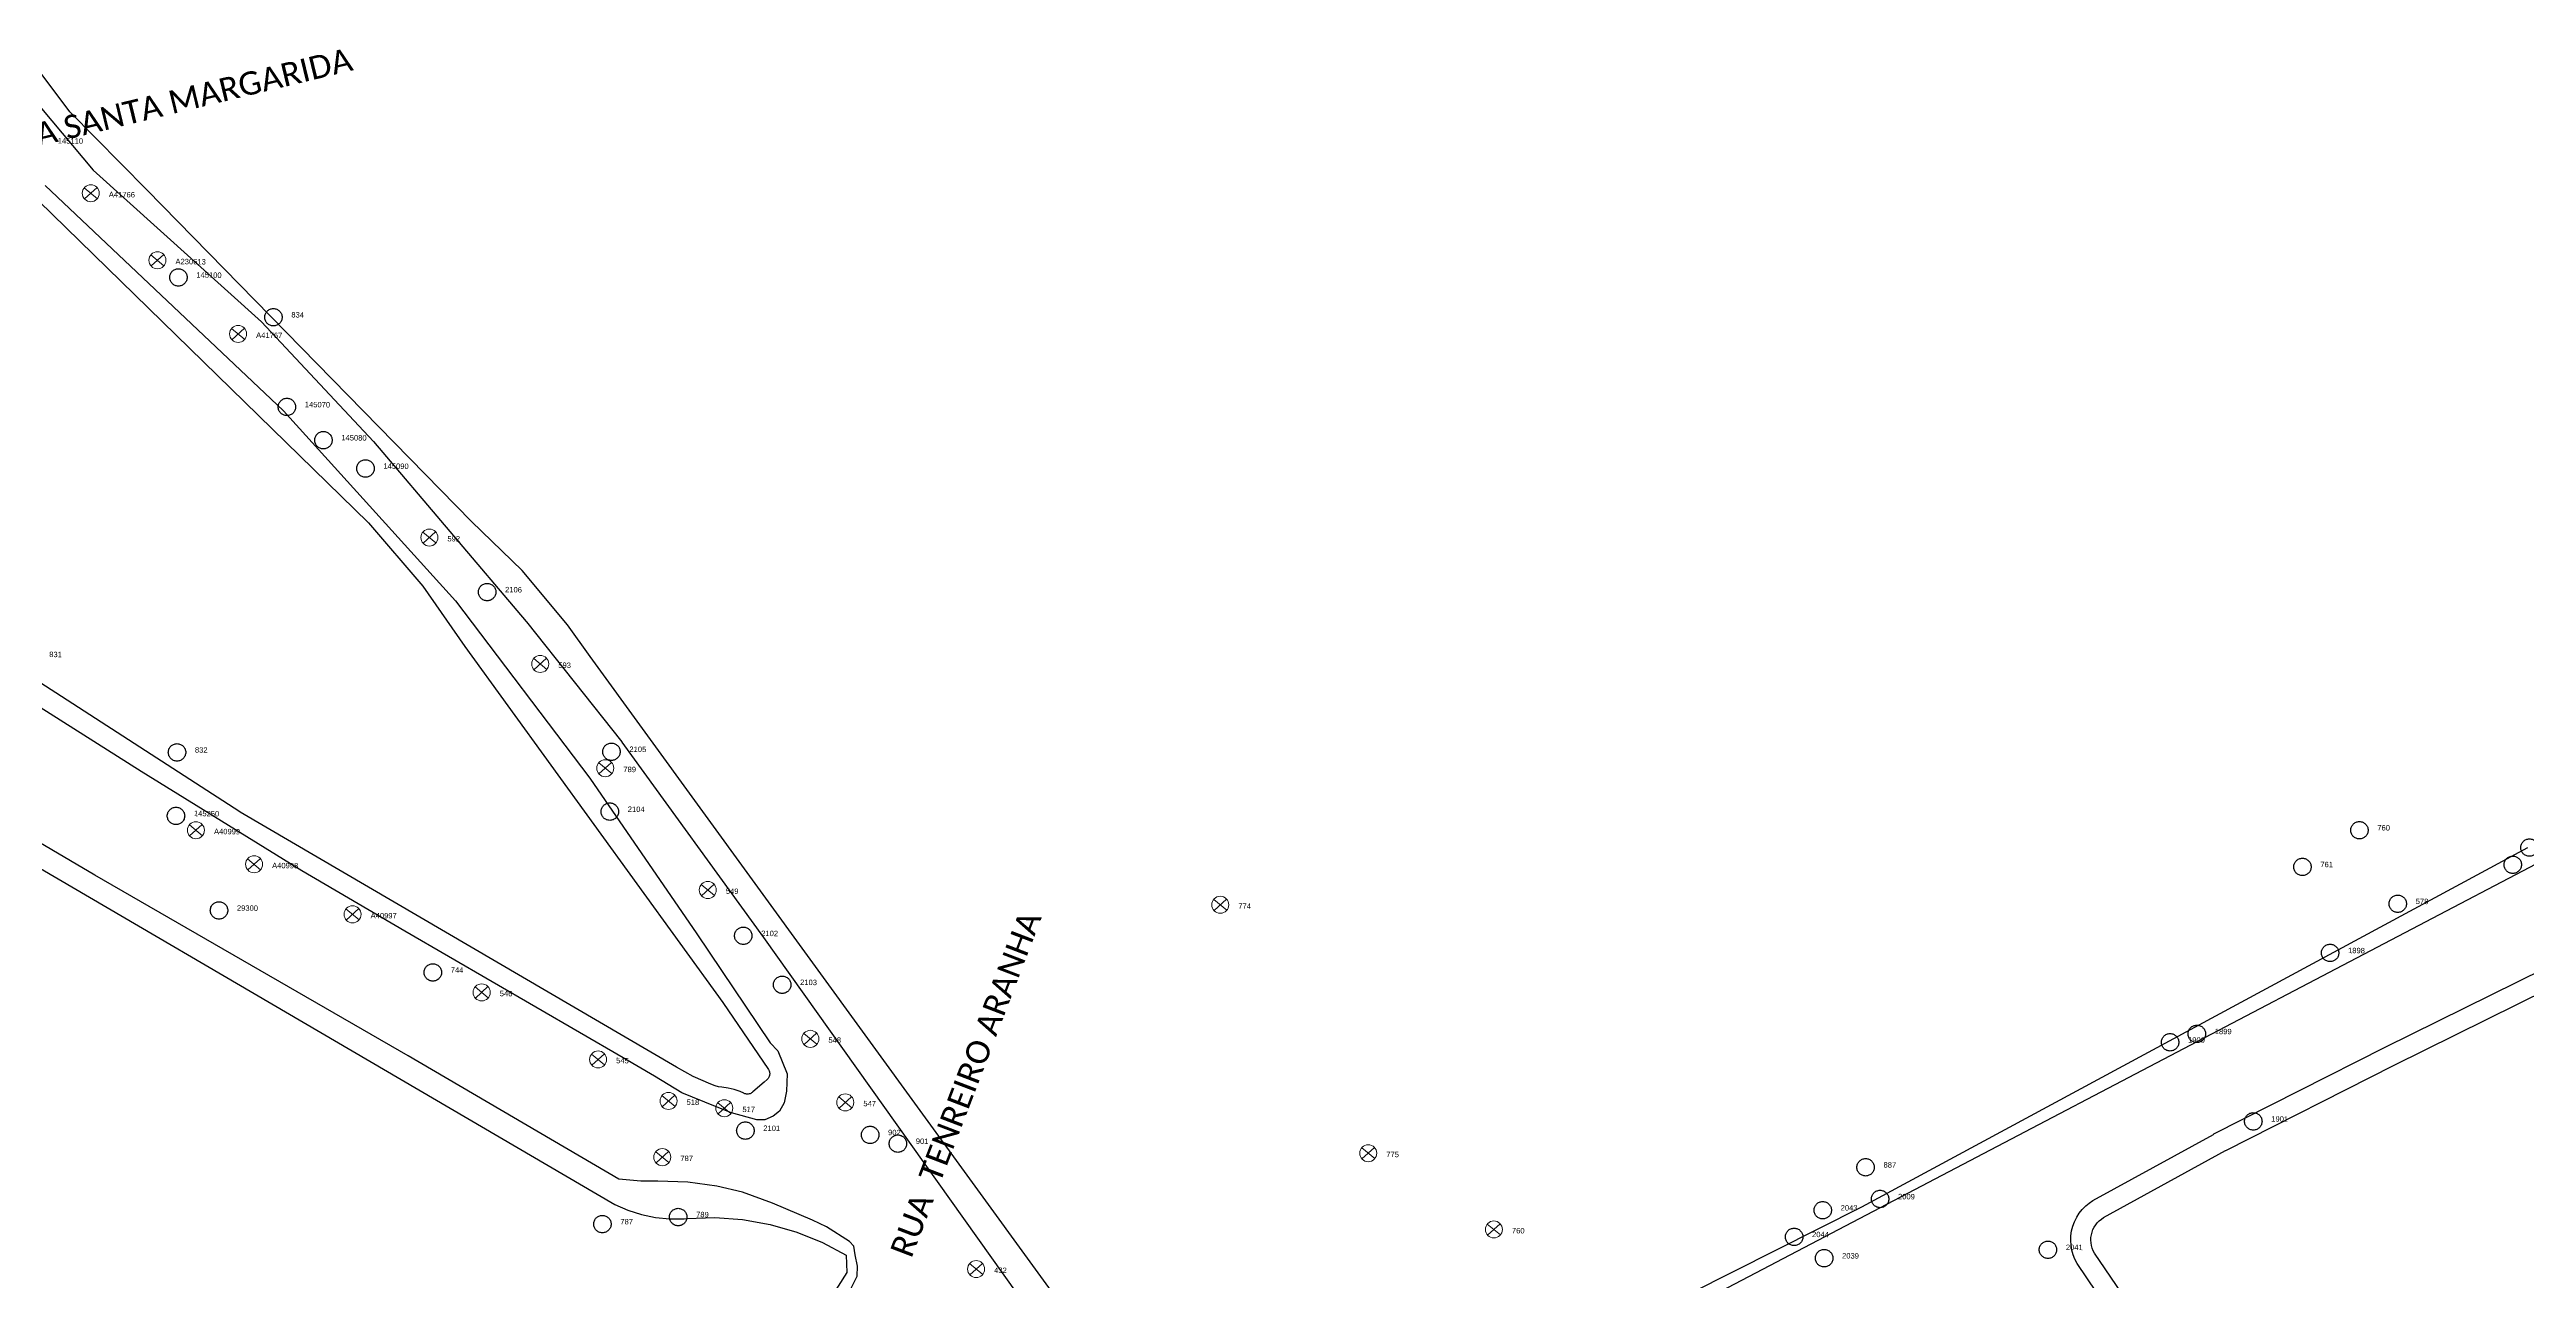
# Model space of a CAD drawing. Header units: millimetres. Extents: x 676447 to 689606, y 7455628 to 7463967.
# Drawn here: x 685847.9 to 686167.5, y 7459056 to 7459214.9 of the extents above; entities that cross this region are included whole.
import ezdxf

# ---------------------------------------------------------------- set-up
doc = ezdxf.new("R2010")
doc.units = ezdxf.units.MM
doc.header["$LTSCALE"] = 0.1
doc.header["$MEASUREMENT"] = 0
doc.linetypes.add('PHANTOM2', pattern=[1.25, 0.625, -0.125, 0.125, -0.125, 0.125, -0.125])
doc.layers.add('10.4-Postes', color=1, linetype='Continuous', lineweight=0)
for name, color, linetype in [('Caixas Subterrâneas', 5, 'Continuous'), ('LEGENDAS_INFRAESTRUTURAS', 7, 'Continuous'), ('MUB_MEIOFIO', 7, 'Continuous'), ('MUB_QUADRAS', 7, 'Continuous'), ('MUB_SEGMENTO', 7, 'Continuous'), ('NOS_DE_INFRAESTRUTURA', 7, 'Continuous')]:
    doc.layers.add(name, color=color, linetype=linetype)
doc.styles.add('Legend', font='calibri.ttf')
doc.styles.get("Standard").update_dxf_attribs({"font": 'arial.ttf'})

# ---------------------------------------------------------------- blocks, each defined once
blk = doc.blocks.new('MHMZ')
at = {"linetype": 'PHANTOM2'}
blk.add_circle((0, 0), 0.0000101, dxfattribs=at)
blk = doc.blocks.new('PTPT')
at = {"layer": '10.4-Postes', "color": 1, "linetype": 'PHANTOM2'}
for points in [[(-0.0000079, 0.0000104), (0.0000075, -0.000002)], [(0.000007, 0.0000109), (-0.0000074, -0.0000025)]]:
    blk.add_lwpolyline(points, dxfattribs=at)
at = {"layer": '10.4-Postes', "color": 1}
blk.add_circle((-0.0000002, 0.0000042), 0.00000987, dxfattribs=at)

msp = doc.modelspace()

# ---------------------------------------------------------------- linework, layer by layer
at = {"layer": 'MUB_MEIOFIO', "linetype": 'Continuous'}
for points in [[(685846.87, 7459207.28), (685853.52, 7459199.31), (685875.25, 7459179.75), (685889.71, 7459164.3), (685909.42, 7459141.05), (685909.44, 7459141.03), (685921.75, 7459125.53), (685921.77, 7459125.49), (685940.04, 7459100.28), (685993.44, 7459025.22)], [(685847.32, 7459197.33), (685878.05, 7459168.29), (685878.1, 7459168.24)], [(685878.1, 7459168.24), (685900.3, 7459143.73), (685917.6, 7459120.84), (685931.42, 7459100.75), (685940.91, 7459086.7), (685941.87, 7459085.68), (685943.07, 7459082.68), (685943.01, 7459080.46), (685942.71, 7459078.96), (685942.11, 7459077.88), (685941.27, 7459077.22), (685940.19, 7459076.74), (685939.17, 7459076.74), (685935.92, 7459077.64), (685933.82, 7459078.48), (685929.5, 7459080.22), (685925.96, 7459082.38), (685921.92, 7459084.74), (685893.73, 7459101.09), (685880.46, 7459108.89), (685859.72, 7459121.7), (685843.63, 7459131.91)], [(686003.02, 7459022.89), (686267.72, 7459161.67)], [(685835.59, 7458985.1), (685861.96, 7459000.79), (685896.47, 7459020.05), (685933.38, 7459042.24), (685946.49, 7459049.22), (685949.81, 7459051.94), (685952.11, 7459056.58), (685952.15, 7459057.85), (685951.85, 7459059.34), (685951.68, 7459060.45), (685951.13, 7459061.04), (685948.15, 7459062.93), (685946.36, 7459063.82), (685941.21, 7459066.01), (685937.34, 7459067.43), (685933.99, 7459068.2), (685930.25, 7459068.72), (685926.39, 7459068.85), (685924.19, 7459068.85), (685921.36, 7459069.1), (685894.16, 7459085.01), (685853.76, 7459108.32), (685811.71, 7459133.09)], [(686109.55, 7459058.22), (686109.26, 7459058.79), (686109.04, 7459059.35), (686108.87, 7459059.94), (686108.76, 7459060.57), (686108.72, 7459061.18), (686108.74, 7459061.79), (686108.83, 7459062.44), (686108.99, 7459063.03), (686109.2, 7459063.61), (686109.49, 7459064.2), (686109.81, 7459064.69), (686110.18, 7459065.18), (686110.65, 7459065.65), (686111.1, 7459066.02), (686111.56, 7459066.33), (686127.13, 7459074.88), (686127.18, 7459074.93), (686149.3, 7459086.13), (686173.22, 7459097.98)], [(686179.11, 7458955.06), (686109.55, 7459058.22)]]:
    msp.add_lwpolyline(points, dxfattribs=at)
at = {"layer": 'MUB_QUADRAS', "linetype": 'Continuous'}
for points in [[(686167.67, 7459111.84), (686081.7, 7459065.49), (686004.39, 7459026.5), (686003.98, 7459026.29), (686003.38, 7459026.05), (686002.75, 7459025.87), (686002.11, 7459025.76), (686001.47, 7459025.71), (686000.82, 7459025.74), (686000.18, 7459025.83), (685999.55, 7459025.99), (685998.94, 7459026.21), (685998.36, 7459026.5), (685997.81, 7459026.84), (685997.3, 7459027.24), (685996.84, 7459027.69), (685996.42, 7459028.19), (685917.65, 7459136.54), (685914.73, 7459140.66), (685908.88, 7459147.64), (685902.33, 7459153.97), (685860.44, 7459196.78), (685850.54, 7459206.85), (685846.82, 7459211.81)], [(685846.48, 7459195.34), (685889.08, 7459153.79), (685896.08, 7459145.61), (685901.49, 7459137.85), (685934.78, 7459091.89), (685940.66, 7459083.26), (685940.71, 7459083.17), (685940.76, 7459083.07), (685940.79, 7459082.97), (685940.82, 7459082.87), (685940.83, 7459082.77), (685940.83, 7459082.66), (685940.82, 7459082.56), (685940.8, 7459082.46), (685940.77, 7459082.36), (685940.73, 7459082.26), (685940.68, 7459082.17), (685940.62, 7459082.08), (685940.55, 7459082), (685940.49, 7459081.94), (685940.1, 7459081.6), (685938.67, 7459080.35), (685938.58, 7459080.28), (685938.49, 7459080.22), (685938.39, 7459080.17), (685938.29, 7459080.13), (685938.18, 7459080.1), (685938.07, 7459080.08), (685937.96, 7459080.08), (685937.85, 7459080.08), (685937.74, 7459080.1), (685937.64, 7459080.13), (685937.53, 7459080.16), (685937.5, 7459080.18), (685937.01, 7459080.4), (685936.25, 7459080.67), (685935.47, 7459080.85), (685934.67, 7459080.95), (685934.23, 7459081.02), (685933.8, 7459081.13), (685933.79, 7459081.14), (685933.23, 7459081.34), (685930.96, 7459082.34), (685928.81, 7459083.57), (685872.5, 7459116.47), (685872.46, 7459116.49), (685845.17, 7459134.13)], [(685808.77, 7459131.4), (685920.83, 7459065.82), (685922.53, 7459065.08), (685924.29, 7459064.52), (685926.11, 7459064.15), (685927.95, 7459063.97), (685929.8, 7459063.99), (685930.15, 7459064.01), (685933.74, 7459064.13), (685937.33, 7459063.88), (685940.87, 7459063.26), (685944.32, 7459062.26), (685947.66, 7459060.91), (685950.69, 7459059.29), (685950.78, 7459057.07), (685947.14, 7459051.28), (685799.45, 7458966.24)], [(686111.78, 7459059.55), (686111.62, 7459059.86), (686111.49, 7459060.19), (686111.39, 7459060.53), (686111.33, 7459060.87), (686111.31, 7459061.22), (686111.32, 7459061.57), (686111.37, 7459061.92), (686111.46, 7459062.26), (686111.58, 7459062.59), (686111.74, 7459062.91), (686111.93, 7459063.2), (686112.14, 7459063.48), (686112.39, 7459063.73), (686112.66, 7459063.95), (686112.92, 7459064.13), (686128.7, 7459072.79), (686128.72, 7459072.81), (686150.46, 7459083.82), (686174.36, 7459095.66)], [(686181.19, 7458956.61), (686152.21, 7459000.12), (686111.78, 7459059.55)]]:
    msp.add_lwpolyline(points, dxfattribs=at)

# ---------------------------------------------------------------- block references
at = {"layer": 'Caixas Subterrâneas', "color": 40}
for p, xscale, yscale, zscale, rotation in [((685864.53, 7459185.48), 111319.4907932735, 111319.4907932735, 111319.4907932735, 359.292434481427), ((685876.79, 7459180.34), 111319.4907932736, 111319.4907932736, 111319.4907932736, 359.2923862298073), ((685878.53, 7459168.76), 111319.4907932736, 111319.4907932736, 111319.4907932736, 359.2923760286403), ((685883.24, 7459164.47), 111319.4907932736, 111319.4907932736, 111319.4907932736, 359.2923567823099), ((685888.67, 7459160.82), 111319.4907932736, 111319.4907932736, 111319.4907932736, 359.2923349875174), ((685904.37, 7459144.87), 111319.4907932736, 111319.4907932736, 111319.4907932736, 359.2922703067991), ((685864.35, 7459124.18), 111319.4907932736, 111319.4907932736, 111319.4907932736, 359.2924161316836), ((685920.41, 7459124.26), 111319.4907932736, 111319.4907932736, 111319.4907932736, 359.2922028962602), ((685920.2, 7459116.53), 111319.4907932736, 111319.4907932736, 111319.4907932736, 359.2922012795118), ((685864.22, 7459115.98), 111319.4907932735, 111319.4907932735, 111319.4907932735, 359.2924140985557), ((686145.96, 7459114.13), 111319.4907932735, 111319.4907932735, 111319.4907932735, 359.2913416480929), ((686167.9, 7459111.89), 111319.4907932736, 111319.4907932736, 111319.4907932736, 359.2912574846201), ((686138.61, 7459109.4), 111319.4907932736, 111319.4907932736, 111319.4907932736, 359.2913681218101), ((686165.75, 7459109.68), 111319.4907932736, 111319.4907932736, 111319.4907932736, 359.2912649826773), ((685869.77, 7459103.78), 111319.4907932736, 111319.4907932736, 111319.4907932736, 359.2923892079978), ((686150.91, 7459104.64), 111319.4907932735, 111319.4907932735, 111319.4907932735, 359.2913198791665), ((685937.42, 7459100.51), 111319.4907932735, 111319.4907932735, 111319.4907932735, 359.2921308035914), ((686142.18, 7459098.3), 111319.4907932736, 111319.4907932736, 111319.4907932736, 359.2913511173326), ((685897.36, 7459095.78), 111319.4907932736, 111319.4907932736, 111319.4907932736, 359.2922817358781), ((685942.44, 7459094.19), 111319.4907932735, 111319.4907932735, 111319.4907932735, 359.2921097584726), ((686124.98, 7459087.85), 111319.4907932736, 111319.4907932736, 111319.4907932736, 359.2914133017441), ((686121.53, 7459086.76), 111319.4907932736, 111319.4907932736, 111319.4907932736, 359.2914260992246), ((685937.69, 7459075.36), 111319.4907932736, 111319.4907932736, 111319.4907932736, 359.2921219605676), ((685953.79, 7459074.81), 111319.4907932735, 111319.4907932735, 111319.4907932735, 359.2920605467674), ((686132.27, 7459076.56), 111319.4907932736, 111319.4907932736, 111319.4907932736, 359.291382064562), ((685957.37, 7459073.68), 111319.4907932736, 111319.4907932736, 111319.4907932736, 359.2920465866129), ((686082.24, 7459070.63), 111319.4907932736, 111319.4907932736, 111319.4907932736, 359.2915705648583), ((686084.11, 7459066.54), 111319.4907932735, 111319.4907932735, 111319.4907932735, 359.2915621843858), ((685919.24, 7459063.3), 111319.4907932735, 111319.4907932735, 111319.4907932735, 359.2921884296338), ((685929.02, 7459064.21), 111319.4907932735, 111319.4907932735, 111319.4907932735, 359.2921514983991), ((686076.71, 7459065.09), 111319.4907932736, 111319.4907932736, 111319.4907932736, 359.2915898782611), ((686073.02, 7459061.65), 111319.4907932736, 111319.4907932736, 111319.4907932736, 359.2916028600932), ((686076.89, 7459058.9), 111319.4907932736, 111319.4907932736, 111319.4907932736, 359.2915872806512), ((686105.77, 7459059.99), 111319.4907932736, 111319.4907932736, 111319.4907932736, 359.2914777152367)]:
    msp.add_blockref('MHMZ', p, dxfattribs=dict(at, xscale=xscale, yscale=yscale, zscale=zscale, rotation=rotation))
at = {"layer": 'NOS_DE_INFRAESTRUTURA', "color": 1}
for p, xscale, yscale, zscale, rotation in [((685853.24, 7459195.87), 111319.4907932736, 111319.4907932736, 111319.4907932736, 359.2924806404963), ((685861.84, 7459187.22), 111319.4907932736, 111319.4907932736, 111319.4907932736, 359.2924452416084), ((685872.25, 7459177.71), 111319.4907932735, 111319.4907932735, 111319.4907932735, 359.2924026891215), ((685896.93, 7459151.44), 111319.4907932736, 111319.4907932736, 111319.4907932736, 359.2923006488451), ((685911.24, 7459135.12), 111319.4907932736, 111319.4907932736, 111319.4907932736, 359.2922411538389), ((685919.63, 7459121.67), 111319.4907932735, 111319.4907932735, 111319.4907932735, 359.2922050410208), ((685866.81, 7459113.66), 111319.4907932736, 111319.4907932736, 111319.4907932736, 359.2924035022612), ((685874.31, 7459109.27), 111319.4907932735, 111319.4907932735, 111319.4907932735, 359.2923736207038), ((685932.86, 7459105.95), 111319.4907932736, 111319.4907932736, 111319.4907932736, 359.2921498465141), ((685998.99, 7459104.04), 111319.4907932736, 111319.4907932736, 111319.4907932736, 359.2918976528788), ((685887.02, 7459102.81), 111319.4907932736, 111319.4907932736, 111319.4907932736, 359.2923232652182), ((685903.68, 7459092.74), 111319.4907932735, 111319.4907932735, 111319.4907932735, 359.2922567633178), ((685918.7, 7459084.08), 111319.4907932735, 111319.4907932735, 111319.4907932735, 359.2921969335278), ((685946.09, 7459086.74), 111319.4907932736, 111319.4907932736, 111319.4907932736, 359.2920935360447), ((685927.79, 7459078.72), 111319.4907932736, 111319.4907932736, 111319.4907932736, 359.292160662334), ((685934.99, 7459077.79), 111319.4907932736, 111319.4907932736, 111319.4907932736, 359.2921329897964), ((685950.6, 7459078.54), 111319.4907932736, 111319.4907932736, 111319.4907932736, 359.2920738545091), ((685926.99, 7459071.47), 111319.4907932736, 111319.4907932736, 111319.4907932736, 359.2921614626778), ((686018.08, 7459071.98), 111319.4907932736, 111319.4907932736, 111319.4907932736, 359.2918150811692), ((686034.29, 7459062.14), 111319.4907932736, 111319.4907932736, 111319.4907932736, 359.2917503450901), ((685967.48, 7459057.03), 111319.4907932736, 111319.4907932736, 111319.4907932736, 359.2920029385386)]:
    msp.add_blockref('PTPT', p, dxfattribs=dict(at, xscale=xscale, yscale=yscale, zscale=zscale, rotation=rotation))

# ---------------------------------------------------------------- texts
at = {"layer": 'LEGENDAS_INFRAESTRUTURAS', "color": 5}
for s, rotation, p in [('145110', 359.2925, (685848.96, 7459202.77)), ('145100', 359.2924, (685866.84, 7459185.45)), ('834', 359.2924, (685879.1, 7459180.31)), ('145070', 359.2924, (685880.84, 7459168.73)), ('145080', 359.2923, (685885.55, 7459164.45)), ('145090', 359.2923, (685890.98, 7459160.79)), ('2106', 359.2923, (685906.68, 7459144.84)), ('831', 359.2925, (685847.86, 7459136.48)), ('832', 359.2924, (685866.66, 7459124.15)), ('2105', 359.2922, (685922.72, 7459124.24)), ('145250', 359.2924, (685866.53, 7459115.95)), ('2104', 359.2922, (685922.51, 7459116.5)), ('760', 359.2913, (686148.27, 7459114.11)), ('761', 359.2914, (686140.92, 7459109.37)), ('578', 359.2913, (686153.22, 7459104.61)), ('29300', 359.2924, (685872.08, 7459103.75)), ('2102', 359.2921, (685939.73, 7459100.48)), ('1898', 359.2913, (686144.49, 7459098.27)), ('744', 359.2923, (685899.67, 7459095.75)), ('2103', 359.2921, (685944.75, 7459094.16)), ('1900', 359.2914, (686123.84, 7459086.73)), ('1899', 359.2914, (686127.29, 7459087.82)), ('2101', 359.2921, (685940, 7459075.33)), ('1901', 359.2914, (686134.58, 7459076.53)), ('902', 359.2921, (685956.1, 7459074.78)), ('901', 359.292, (685959.68, 7459073.65)), ('887', 359.2916, (686084.55, 7459070.6)), ('2009', 359.2916, (686086.42, 7459066.51)), ('787', 359.2922, (685921.55, 7459063.27)), ('789', 359.2921, (685931.33, 7459064.19)), ('2043', 359.2916, (686079.02, 7459065.06)), ('2044', 359.2916, (686075.33, 7459061.62)), ('2041', 359.2915, (686108.08, 7459059.96)), ('2039', 359.2916, (686079.2, 7459058.87))]:
    msp.add_text(s, height=0.7, rotation=rotation, dxfattribs=at).set_placement(p)
at = {"layer": 'LEGENDAS_INFRAESTRUTURAS', "color": 1}
for s, rotation, p in [('A41766', 359.2925, (685855.55, 7459195.84)), ('A230613', 359.2924, (685864.15, 7459187.19)), ('A41767', 359.2924, (685874.56, 7459177.68)), ('592', 359.2923, (685899.24, 7459151.41)), ('593', 359.2922, (685913.55, 7459135.09)), ('789', 359.2922, (685921.94, 7459121.64)), ('A40999', 359.2924, (685869.12, 7459113.63)), ('A40998', 359.2924, (685876.62, 7459109.24)), ('549', 359.2921, (685935.17, 7459105.92)), ('774', 359.2919, (686001.3, 7459104.01)), ('A40997', 359.2923, (685889.33, 7459102.78)), ('546', 359.2922, (685905.99, 7459092.71)), ('548', 359.2921, (685948.4, 7459086.71)), ('545', 359.2922, (685921.01, 7459084.06)), ('518', 359.2922, (685930.1, 7459078.69)), ('547', 359.2921, (685952.91, 7459078.51)), ('517', 359.2921, (685937.3, 7459077.76)), ('787', 359.2922, (685929.3, 7459071.44)), ('775', 359.2918, (686020.39, 7459071.95)), ('760', 359.2917, (686036.6, 7459062.11)), ('432', 359.292, (685969.79, 7459057))]:
    msp.add_text(s, height=0.7, rotation=rotation, dxfattribs=at).set_placement(p)
at = {"layer": 'MUB_SEGMENTO', "color": 253, "style": 'Legend'}
for s, rotation, p in [('TRAVESSA SANTA MARGARIDA', 13.6152, (685830.22, 7459198.44)), ('RUA  TENREIRO ARANHA', 69.1011, (685959.1, 7459058.78))]:
    msp.add_text(s, height=3, rotation=rotation, dxfattribs=at).set_placement(p)

doc.saveas('drawing.dxf')
